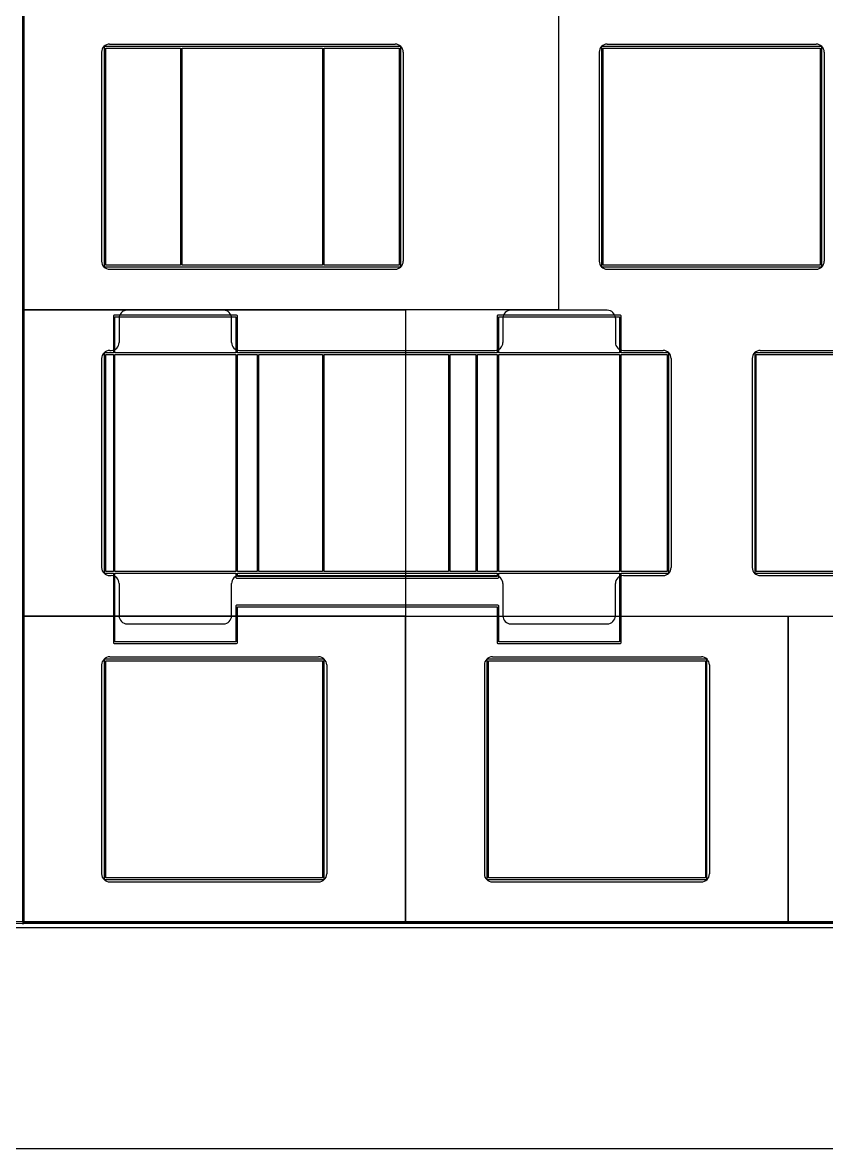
# Model space of a CAD drawing. Header units: millimetres. Extents: x 48 to 497, y 27 to 150.
# Drawn here: x 90.8 to 140.9, y 26.9 to 96.9 of the extents above; entities that cross this region are included whole.
import ezdxf

# ---------------------------------------------------------------- set-up
doc = ezdxf.new("R2010")
doc.units = ezdxf.units.MM
doc.layers.add('BLACK', color=20, linetype='Continuous')
doc.layers.add('ref', color=150, linetype='Continuous')

msp = doc.modelspace()

# ---------------------------------------------------------------- linework, layer by layer
for p, q in [((62.577, 40.63), (213.99, 40.63)), ((50.327, 26.88), (240.528, 26.88))]:
    msp.add_line(p, q)
at = {"layer": 'BLACK', "linetype": 'Continuous'}
for p, q in [((90.94, 40.93), (90.94, 136.18)), ((95.936, 95.39), (95.922, 95.355)), ((95.922, 95.355), (95.922, 81.755)), ((95.972, 95.405), (95.936, 95.39)), ((114.334, 95.405), (95.972, 95.405)), ((96.022, 81.805), (96.022, 95.305)), ((96.022, 95.305), (100.684, 95.305)), ((100.684, 95.305), (100.684, 81.805)), ((100.784, 81.805), (100.784, 95.305)), ((100.784, 95.305), (109.522, 95.305)), ((109.522, 95.305), (109.522, 81.805)), ((109.622, 81.805), (109.622, 95.305)), ((109.622, 95.305), (114.284, 95.305)), ((114.284, 95.305), (114.284, 81.805)), ((114.369, 95.39), (114.334, 95.405)), ((114.384, 95.355), (114.369, 95.39)), ((114.384, 81.755), (114.384, 95.355)), ((126.893, 95.39), (126.878, 95.355)), ((126.878, 95.355), (126.878, 81.755)), ((126.928, 95.405), (126.893, 95.39)), ((140.528, 95.405), (126.928, 95.405)), ((126.978, 81.805), (126.978, 95.305)), ((126.978, 95.305), (140.478, 95.305)), ((140.478, 95.305), (140.478, 81.805)), ((140.563, 95.39), (140.528, 95.405)), ((140.578, 95.355), (140.563, 95.39)), ((140.578, 81.755), (140.578, 95.355)), ((95.922, 81.755), (95.936, 81.72)), ((95.936, 81.72), (95.972, 81.705)), ((95.972, 81.705), (114.334, 81.705)), ((100.684, 81.805), (96.022, 81.805)), ((109.522, 81.805), (100.784, 81.805)), ((114.284, 81.805), (109.622, 81.805)), ((114.334, 81.705), (114.369, 81.72)), ((114.369, 81.72), (114.384, 81.755)), ((126.878, 81.755), (126.893, 81.72)), ((126.893, 81.72), (126.928, 81.705)), ((126.928, 81.705), (140.528, 81.705)), ((140.478, 81.805), (126.978, 81.805)), ((140.528, 81.705), (140.563, 81.72)), ((140.563, 81.72), (140.578, 81.755)), ((96.513, 78.684), (96.499, 78.649)), ((96.499, 78.649), (96.499, 76.355)), ((96.549, 78.699), (96.513, 78.684)), ((104.169, 78.699), (96.549, 78.699)), ((96.599, 76.355), (96.599, 78.599)), ((96.599, 78.599), (104.119, 78.599)), ((104.119, 78.599), (104.119, 76.355)), ((104.204, 78.684), (104.169, 78.699)), ((104.219, 78.649), (104.204, 78.684)), ((104.218, 78.648), (104.219, 78.649)), ((104.219, 78.647), (104.218, 78.648)), ((104.219, 76.355), (104.219, 78.647)), ((120.389, 78.684), (120.375, 78.649)), ((120.375, 78.649), (120.375, 76.355)), ((120.425, 78.699), (120.389, 78.684)), ((128.045, 78.699), (120.425, 78.699)), ((120.475, 76.355), (120.475, 78.599)), ((120.475, 78.599), (127.995, 78.599)), ((127.995, 78.599), (127.995, 76.355)), ((128.08, 78.684), (128.045, 78.699)), ((128.095, 78.649), (128.08, 78.684)), ((128.095, 76.355), (128.095, 78.649)), ((95.936, 76.34), (95.922, 76.305)), ((95.972, 76.355), (95.936, 76.34)), ((96.499, 76.355), (95.972, 76.355)), ((104.119, 76.355), (96.599, 76.355)), ((120.375, 76.355), (104.219, 76.355)), ((127.995, 76.355), (120.475, 76.355)), ((131.003, 76.355), (128.095, 76.355)), ((131.038, 76.34), (131.003, 76.355)), ((131.053, 76.305), (131.038, 76.34)), ((136.418, 76.34), (136.403, 76.305)), ((136.453, 76.355), (136.418, 76.34)), ((150.053, 76.355), (136.453, 76.355)), ((95.922, 76.305), (95.922, 62.705)), ((96.022, 62.755), (96.022, 76.255)), ((96.022, 76.255), (96.499, 76.255)), ((96.499, 76.255), (96.499, 62.755)), ((96.599, 62.755), (96.599, 76.255)), ((96.599, 76.255), (104.119, 76.255)), ((104.119, 76.255), (104.119, 62.755)), ((104.219, 62.755), (104.219, 76.255)), ((104.219, 76.255), (105.447, 76.255)), ((105.447, 76.255), (105.447, 62.755)), ((105.547, 62.755), (105.547, 76.255)), ((105.547, 76.255), (109.522, 76.255)), ((109.522, 76.255), (109.522, 62.755)), ((109.622, 62.755), (109.622, 76.255)), ((109.622, 76.255), (117.353, 76.255)), ((117.353, 76.255), (117.353, 62.755)), ((117.453, 62.755), (117.453, 76.255)), ((117.453, 76.255), (119.047, 76.255)), ((119.047, 76.255), (119.047, 62.755)), ((119.147, 62.755), (119.147, 76.255)), ((119.147, 76.255), (120.375, 76.255)), ((120.375, 76.255), (120.375, 62.755)), ((120.475, 62.755), (120.475, 76.255)), ((120.475, 76.255), (127.995, 76.255)), ((127.995, 76.255), (127.995, 62.755)), ((128.095, 62.755), (128.095, 76.255)), ((128.095, 76.255), (130.953, 76.255)), ((130.953, 76.255), (130.953, 62.755)), ((131.053, 62.705), (131.053, 76.305)), ((136.403, 76.305), (136.403, 62.705)), ((136.503, 62.755), (136.503, 76.255)), ((136.503, 76.255), (150.003, 76.255)), ((95.922, 62.705), (95.936, 62.67)), ((95.936, 62.67), (95.972, 62.655)), ((95.972, 62.655), (96.499, 62.655)), ((96.499, 62.755), (96.022, 62.755)), ((96.499, 62.655), (96.499, 58.329)), ((104.119, 62.755), (96.599, 62.755)), ((96.599, 58.379), (96.599, 62.655)), ((96.599, 62.655), (104.119, 62.655)), ((104.119, 62.655), (104.119, 62.393)), ((104.119, 62.393), (104.133, 62.358)), ((104.133, 62.358), (104.169, 62.343)), ((104.169, 62.343), (120.425, 62.343)), ((105.447, 62.755), (104.219, 62.755)), ((104.219, 62.443), (104.219, 62.655)), ((104.219, 62.655), (120.375, 62.655)), ((120.375, 62.443), (104.219, 62.443)), ((109.522, 62.755), (105.547, 62.755)), ((117.353, 62.755), (109.622, 62.755)), ((119.047, 62.755), (117.453, 62.755)), ((120.375, 62.755), (119.147, 62.755)), ((120.375, 62.655), (120.375, 62.443)), ((120.425, 62.343), (120.46, 62.358)), ((120.46, 62.358), (120.475, 62.393)), ((127.995, 62.755), (120.475, 62.755)), ((120.475, 62.393), (120.475, 62.655)), ((120.475, 62.655), (127.995, 62.655)), ((127.995, 62.655), (127.995, 58.379)), ((130.953, 62.755), (128.095, 62.755)), ((128.095, 58.329), (128.095, 62.655)), ((128.095, 62.655), (131.003, 62.655)), ((131.003, 62.655), (131.038, 62.67)), ((131.038, 62.67), (131.053, 62.705)), ((136.403, 62.705), (136.418, 62.67)), ((136.418, 62.67), (136.453, 62.655)), ((136.453, 62.655), (150.053, 62.655)), ((150.003, 62.755), (136.503, 62.755)), ((104.133, 60.65), (104.119, 60.615)), ((104.119, 60.615), (104.119, 58.379)), ((104.169, 60.665), (104.133, 60.65)), ((120.425, 60.665), (104.169, 60.665)), ((104.219, 58.329), (104.219, 60.565)), ((104.219, 60.565), (120.375, 60.565)), ((120.375, 60.565), (120.375, 58.329)), ((120.46, 60.65), (120.425, 60.665)), ((120.475, 60.615), (120.46, 60.65)), ((120.475, 58.379), (120.475, 60.615)), ((96.499, 58.329), (96.513, 58.294)), ((96.513, 58.294), (96.549, 58.279)), ((96.549, 58.279), (104.169, 58.279)), ((104.119, 58.379), (96.599, 58.379)), ((104.169, 58.279), (104.204, 58.294)), ((104.204, 58.294), (104.219, 58.329)), ((120.375, 58.329), (120.389, 58.294)), ((120.389, 58.294), (120.425, 58.279)), ((120.425, 58.279), (128.045, 58.279)), ((127.995, 58.379), (120.475, 58.379)), ((128.045, 58.279), (128.08, 58.294)), ((128.08, 58.294), (128.095, 58.329)), ((95.936, 57.29), (95.922, 57.255)), ((95.922, 57.255), (95.922, 43.655)), ((95.972, 57.305), (95.936, 57.29)), ((109.572, 57.305), (95.972, 57.305)), ((96.022, 43.705), (96.022, 57.205)), ((96.022, 57.205), (109.522, 57.205)), ((109.522, 57.205), (109.522, 43.705)), ((109.607, 57.29), (109.572, 57.305)), ((109.622, 57.255), (109.607, 57.29)), ((109.622, 43.655), (109.622, 57.255)), ((119.749, 57.29), (119.734, 57.255)), ((119.734, 57.255), (119.734, 43.655)), ((119.784, 57.305), (119.749, 57.29)), ((133.384, 57.305), (119.784, 57.305)), ((119.834, 43.705), (119.834, 57.205)), ((119.834, 57.205), (133.334, 57.205)), ((133.334, 57.205), (133.334, 43.705)), ((133.419, 57.29), (133.384, 57.305)), ((133.434, 57.255), (133.419, 57.29)), ((133.434, 43.655), (133.434, 57.255)), ((95.922, 43.655), (95.936, 43.62)), ((95.936, 43.62), (95.972, 43.605)), ((95.972, 43.605), (109.572, 43.605)), ((109.522, 43.705), (96.022, 43.705)), ((109.572, 43.605), (109.607, 43.62)), ((109.607, 43.62), (109.622, 43.655)), ((119.734, 43.655), (119.749, 43.62)), ((119.749, 43.62), (119.784, 43.605)), ((119.784, 43.605), (133.384, 43.605)), ((133.334, 43.705), (119.834, 43.705)), ((133.384, 43.605), (133.419, 43.62)), ((133.419, 43.62), (133.434, 43.655)), ((213.262, 40.984), (63.306, 40.978)), ((213.262, 40.984), (63.306, 40.978)), ((63.306, 40.878), (213.262, 40.884)), ((63.306, 40.878), (213.262, 40.884)), ((90.828, 40.865), (90.878, 40.856)), ((90.878, 40.856), (90.923, 40.882)), ((90.923, 40.882), (90.94, 40.93))]:
    msp.add_line(p, q, dxfattribs=at)
at = {"layer": 'ref'}
for p, q in [((96.269, 95.555), (114.034, 95.555)), ((127.228, 95.555), (140.228, 95.555)), ((95.769, 95.055), (95.769, 82.055)), ((114.534, 95.055), (114.534, 82.055)), ((126.728, 95.055), (126.728, 82.055)), ((140.728, 95.055), (140.728, 82.055)), ((96.269, 81.555), (114.034, 81.555)), ((127.228, 81.555), (140.228, 81.555)), ((96.858, 78.505), (96.858, 77.005)), ((103.358, 79.005), (97.358, 79.005)), ((103.858, 77.005), (103.858, 78.505)), ((120.734, 78.505), (120.734, 77.005)), ((127.234, 79.005), (121.234, 79.005)), ((127.734, 78.505), (127.734, 77.005)), ((96.271, 76.505), (96.358, 76.505)), ((104.358, 76.505), (120.234, 76.505)), ((128.234, 76.505), (130.703, 76.505)), ((136.753, 76.505), (149.753, 76.505)), ((95.771, 76.005), (95.771, 63.005)), ((131.203, 76.005), (131.203, 63.005)), ((136.253, 76.005), (136.253, 63.005)), ((96.271, 62.505), (96.358, 62.505)), ((104.358, 62.505), (120.234, 62.505)), ((128.234, 62.505), (130.703, 62.505)), ((136.753, 62.505), (149.753, 62.505)), ((96.858, 62.005), (96.858, 60.005)), ((103.858, 60.005), (103.858, 62.005)), ((120.734, 62.005), (120.734, 60.005)), ((127.734, 60.005), (127.734, 62.005)), ((97.358, 59.505), (103.358, 59.505)), ((121.234, 59.505), (127.234, 59.505)), ((96.272, 57.455), (109.272, 57.455)), ((120.084, 57.455), (133.084, 57.455)), ((95.772, 56.955), (95.772, 43.955)), ((109.772, 56.955), (109.772, 43.955)), ((119.584, 56.955), (119.584, 43.955)), ((133.584, 56.955), (133.584, 43.955)), ((96.272, 43.455), (109.272, 43.455)), ((120.084, 43.455), (133.084, 43.455))]:
    msp.add_line(p, q, dxfattribs=at)
for points in [[(90.865, 98.08), (124.203, 98.08), (124.203, 79.03), (90.865, 79.03)], [(90.865, 79.03), (114.678, 79.03), (114.678, 59.98), (90.865, 59.98)], [(90.865, 59.98), (114.678, 59.98), (114.678, 40.93), (90.865, 40.93)], [(114.678, 59.98), (138.49, 59.98), (138.49, 40.93), (114.678, 40.93)], [(138.49, 59.98), (162.303, 59.98), (162.303, 40.93), (138.49, 40.93)]]:
    msp.add_lwpolyline(points, close=True, dxfattribs=at)
for centre, start, end in [((96.269, 95.055), 90, 180), ((114.034, 95.055), 0, 90), ((127.228, 95.055), 90, 180), ((140.228, 95.055), 0, 90), ((96.269, 82.055), 180, 270), ((114.034, 82.055), 270, 0), ((127.228, 82.055), 180, 270), ((140.228, 82.055), 270, 0), ((97.358, 78.505), 90, 180), ((103.358, 78.505), 0, 90), ((121.234, 78.505), 90, 180), ((127.234, 78.505), 0, 90), ((96.271, 76.005), 90, 180), ((96.358, 77.005), 270, 0), ((104.358, 77.005), 180, 270), ((120.234, 77.005), 270, 0), ((128.234, 77.005), 180, 270), ((130.703, 76.005), 0, 90), ((136.753, 76.005), 90, 180), ((96.271, 63.005), 180, 270), ((96.358, 62.005), 0, 90), ((104.358, 62.005), 90, 180), ((120.234, 62.005), 0, 90), ((128.234, 62.005), 90, 180), ((130.703, 63.005), 270, 0), ((136.753, 63.005), 180, 270), ((97.358, 60.005), 180, 270), ((103.358, 60.005), 270, 0), ((121.234, 60.005), 180, 270), ((127.234, 60.005), 270, 0), ((96.272, 56.955), 90, 180), ((109.272, 56.955), 0, 90), ((120.084, 56.955), 90, 180), ((133.084, 56.955), 0, 90), ((96.272, 43.955), 180, 270), ((109.272, 43.955), 270, 0), ((120.084, 43.955), 180, 270), ((133.084, 43.955), 270, 0)]:
    msp.add_arc(centre, 0.5, start, end, dxfattribs=at)

doc.saveas('drawing.dxf')
